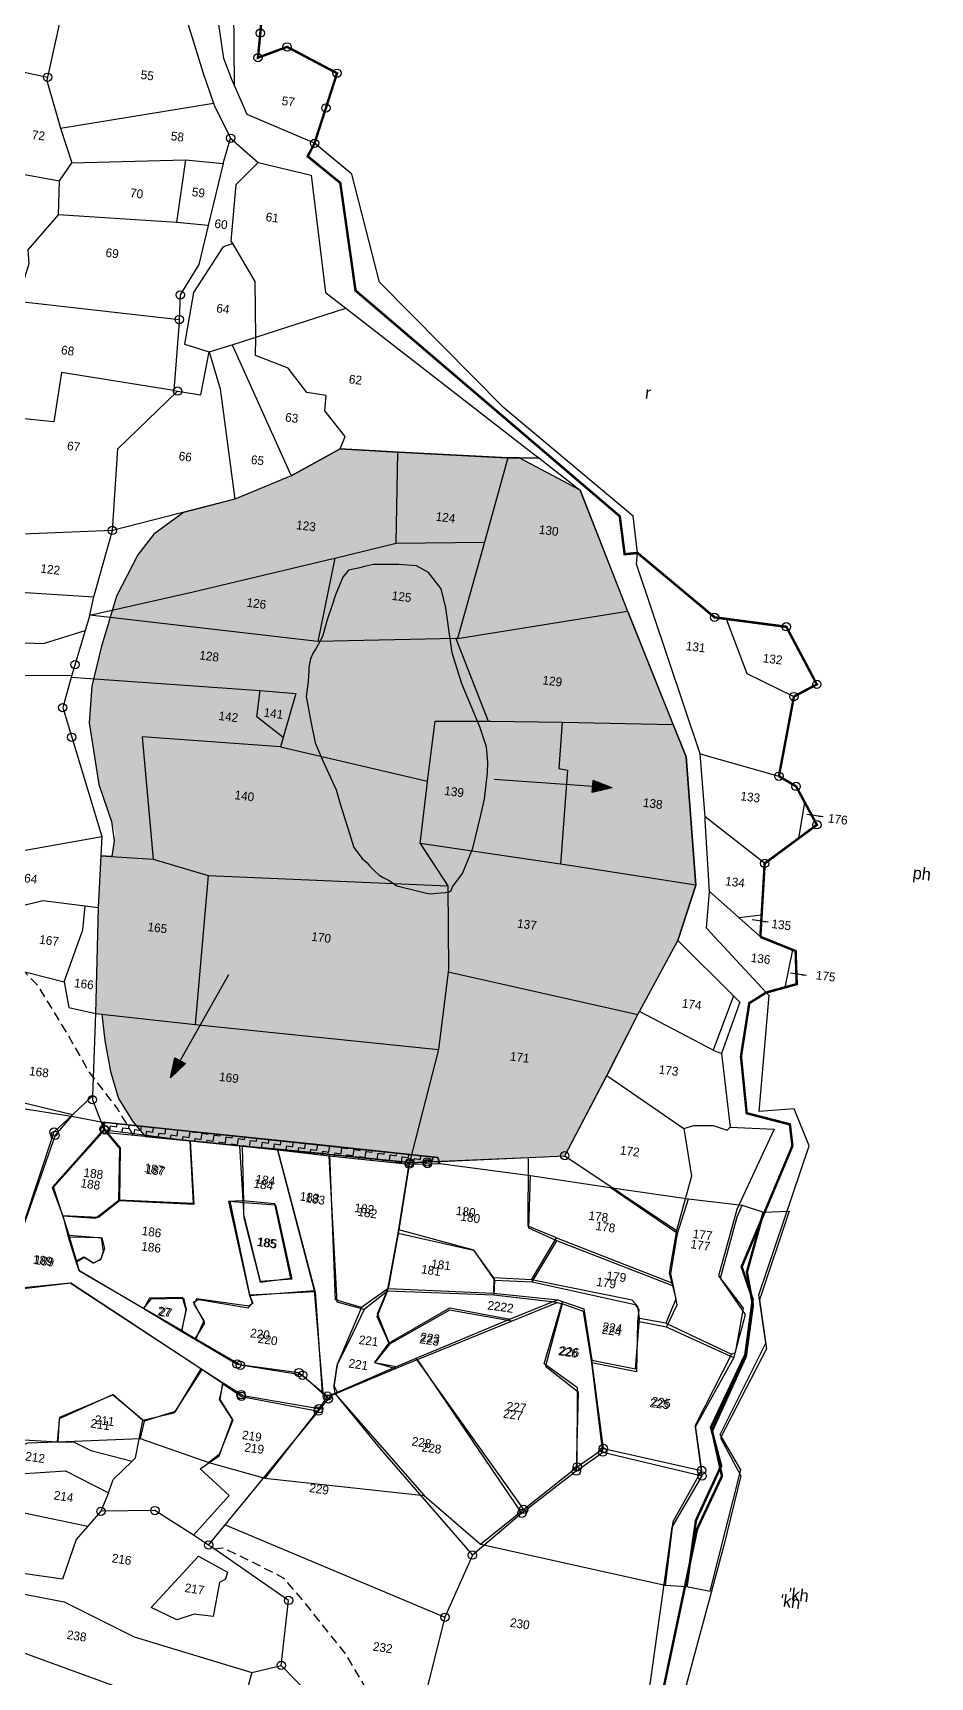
# Model space of a CAD drawing. Header units: metres. Extents: x 284220 to 286737, y 2014914 to 2019184.
# Drawn here: x 286115 to 286612, y 2016696 to 2017607 of the extents above; entities that cross this region are included whole.
import ezdxf
from ezdxf.enums import TextEntityAlignment as Align

# ---------------------------------------------------------------- set-up
doc = ezdxf.new("R2010")
doc.units = ezdxf.units.M
doc.header["$MEASUREMENT"] = 0
doc.linetypes.add('DASHDOT', pattern=[1, 0.5, -0.25, 0, -0.25])
doc.linetypes.add('DASHED', pattern=[0.75, 0.5, -0.25])
for name, color, linetype in [('LINE_FOOTPATH', 1, 'DASHED'), ('OFF', 1, 'Continuous'), ('POLY_HATCH', 12, 'Continuous'), ('POLY_PARCEL', 6, 'Continuous'), ('POLY_WATER', 4, 'Continuous'), ('SYM_ARROW', 1, 'Continuous'), ('SYM_STONE', 1, 'Continuous'), ('TEXT_MAPOUT', 7, 'Continuous'), ('TEXT_PARCEL', 7, 'Continuous'), ('V_BOUND_LINE', 7, 'Continuous'), ('V_BOUND_STREAM_LINE', 7, 'DASHDOT')]:
    doc.layers.add(name, color=color, linetype=linetype)
doc.styles.get("Standard").update_dxf_attribs({"font": 'arial.ttf'})
doc.styles.add('TEXT_MAP', font='', dxfattribs={"height": 2.5})
doc.styles.get('TEXT_MAP').set_extended_font_data('Kruti Dev 050')
doc.dimstyles.get("Standard").update_dxf_attribs({"dimtxt": 0.18, "dimasz": 0.18, "dimexe": 0.18, "dimexo": 0.0625, "dimgap": 0.09, "dimtad": 0, "dimtih": 1, "dimtoh": 1, "dimdec": 4, "dimzin": 0, "dimdsep": 46, "dimtxsty": 'Standard', "dimcen": 0.09, "dimadec": 0, "dimazin": 0, "dimtfac": 1, "dimtdec": 4, "dimtofl": 0, "dimtmove": 0, "dimatfit": 3, "dimfxl": 0, "dimtolj": 1, "dimtzin": 0, "dimarcsym": 0})

# ---------------------------------------------------------------- blocks, each defined once
blk = doc.blocks.new('STONE')
blk.add_circle((0, 0), 0.851)
blk = doc.blocks.new('ARROWASPECT')
h = blk.add_hatch(color=256)
h.paths.add_polyline_path([(2.85, -2.85), (3.72, -1.98), (0, 0)])
h.paths.add_polyline_path([(0, 0), (1.98, -3.72), (2.85, -2.85)])
for points in [[(0, 0), (17.15, -17.15)], [(0, 0), (1.98, -3.72)], [(0, 0), (3.72, -1.98)], [(3.72, -1.98), (1.98, -3.72)]]:
    blk.add_lwpolyline(points)
blk = doc.blocks.new('TEXTARROW')
blk.add_leader([(0.04, -0.01), (8.68, -0.01)], dimstyle='Standard', override={"dimtxt": 2.5, "dimasz": 2.5, "dimexe": 1.25, "dimexo": 0.625, "dimgap": 0.625, "dimtad": 1, "dimtih": 0, "dimtoh": 0, "dimzin": 8, "dimcen": 2.5, "dimtofl": 1})
blk = doc.blocks.new('4423')
at = {"layer": 'POLY_HATCH'}
h = blk.add_hatch(dxfattribs=at)
h.set_pattern_fill('ZIGZAG', color=256, scale=26.633459, angle=-3.38636, style=0)
h.set_pattern_definition([(356.61364, (285447.549, 2016812.835), (3.52002, 3.126719), [3.329182, -3.329182]), (86.61364, (285450.8724, 2016812.6385), (-3.126719, 3.52002), [3.329182, -3.329182])])
h.paths.add_polyline_path([(286474.6, 2017107.21), (286482.42, 2017137.95), (286472.65, 2017207.36), (286464.45, 2017224.67), (286435.86, 2017284.54), (286405.88, 2017348.88), (286372.08, 2017364.11), (286305.64, 2017363.26), (286273.79, 2017363.04), (286247.99, 2017346.74), (286218.14, 2017331.95), (286190.68, 2017323.07), (286175.34, 2017310.26), (286167.4, 2017298.33), (286157.07, 2017275.17), (286150.55, 2017246.62), (286146.86, 2017225.26), (286146.71, 2017205.29), (286154.05, 2017172.13), (286164.72, 2017146.2), (286163.54, 2017133.37), (286157.57, 2017133.37), (286157.91, 2017105.08), (286160.22, 2017047.32), (286163.55, 2017047.17), (286166.17, 2017033.01), (286170.34, 2017016.23), (286175.69, 2017001.79), (286183.95, 2016989.93), (286191.42, 2016982.07), (286215.84, 2016981.28), (286243.12, 2016980.39), (286263.98, 2016979.72), (286292.52, 2016978.8), (286336.84, 2016977.01), (286400.87, 2016984.04), (286420.45, 2016986.2), (286441, 2017032.22), (286455.4, 2017065.54), (286456.15, 2017067.28)])
h.paths.add_polyline_path([(286302.81, 2017138.64), (286300.17, 2017140.64), (286304.1, 2017137.19)], flags=16)
h = blk.add_hatch(dxfattribs=at)
h.set_pattern_fill('ZIGZAG', color=256, scale=26.633459, angle=-4.75513, style=0)
h.set_pattern_definition([(355.24487, (285132.29, 2014891.3235), (3.5937045, 3.0417426), [3.329182, -3.329182]), (85.24487, (285135.6076, 2014891.0475), (-3.0417426, 3.5937045), [3.329182, -3.329182])])
h.paths.add_polyline_path([(286352.78, 2016977.64), (286351.5, 2016980.89), (286281.64, 2016983.77), (286207.55, 2016986.82), (286167.99, 2016988.45), (286169.36, 2016984.26), (286216.12, 2016981.23), (286244.67, 2016980.23), (286264.07, 2016979.42), (286292.32, 2016977.94), (286336.13, 2016976.26)])
at = {"layer": 'LINE_FOOTPATH', "ltscale": 10, "flags": 128}
for points in [[(285947.01, 2017148.98), (285964.83, 2017138.38), (285977.76, 2017132.65), (286014.74, 2017126.17), (286033.84, 2017121.28), (286052.49, 2017118.73), (286063.6, 2017115.76), (286079.34, 2017107.89), (286095.24, 2017093.07), (286111.55, 2017075.33), (286127.38, 2017060.93), (286146.07, 2017034.38), (286158.54, 2017015.42), (286175.62, 2016995.9), (286184.95, 2016982.28)], [(286243.22, 2016760.2), (286247.91, 2016761.02), (286263.44, 2016754.8), (286281.91, 2016746.78), (286293.28, 2016735.04), (286317.88, 2016708.01), (286339.08, 2016677.26), (286355.67, 2016652.83), (286371.64, 2016633.3), (286385.48, 2016610.56), (286389.3, 2016606.22)]]:
    blk.add_lwpolyline(points, dxfattribs=at)
at = {"layer": 'OFF'}
for points in [[(286118.21, 2016993.62), (286150.58, 2016990.54)], [(286150.58, 2016990.54), (286167.99, 2016988.45)], [(286167.99, 2016988.45), (286351.5, 2016980.89), (286352.78, 2016977.64)], [(286352.78, 2016977.64), (286402.45, 2016974.25)], [(286402.45, 2016974.25), (286446.31, 2016970.39)], [(286446.31, 2016970.39), (286489.35, 2016967.02)], [(286489.35, 2016967.02), (286518.67, 2016965.45)], [(286518.67, 2016965.45), (286530.58, 2016962.36)], [(286530.58, 2016962.36), (286544.59, 2016963.83)], [(286154.42, 2016813.01), (286199.17, 2016817.62)], [(286199.17, 2016817.62), (286237.48, 2016806.95)], [(286095.65, 2016812.68), (286154.42, 2016813.01)], [(286237.48, 2016806.95), (286268.4, 2016800.36)], [(286268.4, 2016800.36), (286355.65, 2016796.34)], [(286355.65, 2016796.34), (286388.05, 2016771.95)], [(286388.05, 2016771.95), (286490.06, 2016755.95)], [(286490.06, 2016755.95), (286501.71, 2016756.02)], [(286501.71, 2016756.02), (286514.77, 2016754.28)]]:
    blk.add_lwpolyline(points, dxfattribs=at)
at = {"layer": 'POLY_HATCH'}
for points in [[(286371.51, 2017364.36), (286365.35, 2017364.02), (286305.64, 2017363.26), (286273.79, 2017363.04), (286247.99, 2017346.74), (286218.14, 2017331.95), (286190.68, 2017323.07), (286175.34, 2017310.26), (286167.4, 2017298.33), (286157.07, 2017275.17), (286150.55, 2017246.62), (286146.86, 2017225.26), (286146.71, 2017205.29), (286154.05, 2017172.13), (286162.19, 2017152.36), (286164.33, 2017141.9), (286163.54, 2017133.37), (286157.57, 2017133.37), (286157.91, 2017105.08), (286160.22, 2017047.32), (286163.55, 2017047.17), (286166.17, 2017033.01), (286170.34, 2017016.23), (286175.69, 2017001.79), (286183.95, 2016989.93), (286191.42, 2016982.07), (286215.84, 2016981.28), (286243.12, 2016980.39), (286263.98, 2016979.72), (286292.52, 2016978.8), (286336.84, 2016977.01), (286400.87, 2016984.04), (286420.45, 2016986.2), (286441, 2017032.22), (286455.4, 2017065.54), (286456.15, 2017067.28), (286474.6, 2017107.21), (286482.42, 2017137.95), (286472.65, 2017207.36), (286464.45, 2017224.67), (286435.86, 2017284.54), (286405.88, 2017348.88), (286371.51, 2017364.36)], [(286282.55, 2017297.27), (286279.56, 2017293.31), (286276.22, 2017283.52), (286274.85, 2017277.74), (286272.64, 2017269.61), (286270.72, 2017260.42), (286267.57, 2017253.72), (286266.01, 2017250.71), (286264.8, 2017247.68), (286264.19, 2017243.24), (286264.41, 2017241.16), (286264.41, 2017235.3), (286263.92, 2017227.06), (286266.97, 2017214.48), (286270.38, 2017202.22), (286275.31, 2017192.29), (286283.38, 2017177.34), (286286.05, 2017169.95), (286291.13, 2017156.9), (286295.01, 2017146.68), (286299.84, 2017140.89), (286302.81, 2017138.64), (286304.1, 2017137.19), (286307.05, 2017134.6), (286309.68, 2017132.38), (286312.02, 2017131.21), (286315.05, 2017130), (286317.05, 2017128.84), (286319.72, 2017127.31), (286330.97, 2017125.26), (286336.08, 2017124.27), (286338.48, 2017124.13), (286341.62, 2017124.63), (286346.49, 2017125.38), (286347.88, 2017125.64), (286349.29, 2017126.25), (286350.12, 2017128.61), (286355.06, 2017136.24), (286359.69, 2017150.43), (286362.78, 2017167.82), (286364.38, 2017177.37), (286364.77, 2017183.89), (286365.24, 2017191.79), (286364.89, 2017197.66), (286363.66, 2017206), (286359.47, 2017216.59), (286348.06, 2017239.31), (286341.8, 2017255.87), (286339.1, 2017268.43), (286336.69, 2017280.28), (286333.51, 2017290.46), (286326.07, 2017298.82), (286319.37, 2017301.98), (286309.73, 2017302.2), (286295.89, 2017301.3), (286290.98, 2017299.87), (286288.51, 2017298.98), (286282.55, 2017297.27)], [(286167.99, 2016988.45), (286169.36, 2016984.26), (286216.12, 2016981.23), (286244.67, 2016980.23), (286264.07, 2016979.42), (286292.32, 2016977.94), (286336.13, 2016976.26), (286352.78, 2016977.64), (286351.5, 2016980.89), (286281.64, 2016983.77), (286207.55, 2016986.82), (286167.99, 2016988.45)]]:
    blk.add_lwpolyline(points, dxfattribs=at)
at = {"layer": 'POLY_PARCEL'}
for points in [[(286200.51, 2017598.55), (286203.44, 2017557.44)], [(286106.84, 2017588.49), (286101.61, 2017555.15)], [(286079.28, 2017558.56), (286101.61, 2017555.15)], [(286101.61, 2017555.15), (286101.32, 2017553.33), (286110.53, 2017527.86)], [(286110.53, 2017527.86), (286192.89, 2017546.68)], [(286110.53, 2017527.86), (286117.83, 2017509.31)], [(286200.21, 2017514.35), (286203.38, 2017528.25)], [(286117.83, 2017509.31), (286179.64, 2017515)], [(286179.64, 2017515), (286176.87, 2017480.62)], [(286179.64, 2017515), (286200.21, 2017514.35)], [(286200.21, 2017514.35), (286194.17, 2017479.99)], [(286208.18, 2017471.04), (286207.3, 2017472.33), (286207.99, 2017503.2), (286219.19, 2017515.95)], [(286111.73, 2017499.17), (286117.83, 2017509.31)], [(286074.27, 2017503.51), (286111.73, 2017499.17)], [(286112.35, 2017480.62), (286111.73, 2017499.17)], [(286093.08, 2017432.21), (286098.01, 2017453.19), (286097.11, 2017460.57), (286112.35, 2017480.62)], [(286176.87, 2017480.62), (286112.35, 2017480.62)], [(286194.17, 2017479.99), (286176.87, 2017480.62)], [(286194.17, 2017479.99), (286190.42, 2017458.46), (286181.38, 2017441.25), (286181.67, 2017427.81)], [(286208.18, 2017471.04), (286202.89, 2017468.78), (286188.59, 2017443.11), (286185.38, 2017414.53), (286199.12, 2017411.23)], [(286223.93, 2017420.83), (286221.63, 2017451.17), (286208.18, 2017471.04)], [(286223.93, 2017420.83), (286272, 2017439.73)], [(286093.08, 2017432.21), (286181.67, 2017427.81)], [(286181.67, 2017427.81), (286181.7, 2017426.57), (286181.19, 2017389.02)], [(286199.12, 2017411.23), (286211.37, 2017415.97)], [(286211.37, 2017415.97), (286223.93, 2017420.83)], [(286211.37, 2017415.97), (286247.99, 2017346.74)], [(286273.79, 2017363.04), (286276.11, 2017369.96), (286264.11, 2017383.26), (286264.24, 2017391.59), (286253.61, 2017392.6), (286242.7, 2017405.07), (286224.53, 2017410.92), (286223.93, 2017420.83)], [(286183.3, 2017388.81), (286196, 2017387.57), (286199.12, 2017411.23)], [(286199.12, 2017411.23), (286206.36, 2017391.54), (286218.14, 2017331.95)], [(286181.19, 2017389.02), (286119.4, 2017394.94), (286117.03, 2017367.8), (286089.8, 2017368.84)], [(286152.6, 2017310.77), (286152.76, 2017355.31), (286183.3, 2017388.81)], [(286181.19, 2017389.02), (286183.3, 2017388.81)], [(286247.99, 2017346.74), (286273.79, 2017363.04)], [(286273.79, 2017363.04), (286305.2, 2017363.26)], [(286305.2, 2017363.26), (286305.64, 2017363.26), (286364.55, 2017363.98), (286365.35, 2017364.02)], [(286307.5, 2017313.67), (286305.2, 2017363.26)], [(286365.35, 2017364.02), (286355.47, 2017317.24)], [(286365.35, 2017364.02), (286371.51, 2017364.36)], [(286371.51, 2017364.36), (286382.13, 2017364.95)], [(286405.88, 2017348.88), (286371.51, 2017364.36)], [(286247.99, 2017346.74), (286218.14, 2017331.95)], [(286218.14, 2017331.95), (286152.6, 2017310.77)], [(286307.5, 2017313.67), (286355.47, 2017317.24)], [(286355.47, 2017317.24), (286344.13, 2017263.94)], [(286152.6, 2017310.77), (286099.39, 2017305.14)], [(286144.88, 2017274.01), (286152.6, 2017310.77)], [(286274.66, 2017303.38), (286307.5, 2017313.67)], [(286143.23, 2017263.83), (286198.64, 2017280.09), (286273.66, 2017303.07), (286274.66, 2017303.38)], [(286274.66, 2017303.38), (286268.28, 2017257.51)], [(286344.13, 2017263.94), (286435.78, 2017284.72)], [(286489.75, 2017283.89), (286502.79, 2017254.91), (286529.28, 2017244)], [(286084.37, 2017273.97), (286144.88, 2017274.01)], [(286143.23, 2017263.83), (286144.88, 2017274.01)], [(286143.23, 2017263.83), (286141.3, 2017255.44)], [(286268.28, 2017257.51), (286143.23, 2017263.83)], [(286343.34, 2017263.88), (286268.28, 2017257.51)], [(286344.13, 2017263.94), (286343.34, 2017263.88)], [(286343.34, 2017263.88), (286363.78, 2017220.05)], [(285974.89, 2017244.65), (286017.11, 2017244), (286119.01, 2017246.84), (286141.3, 2017255.44)], [(286141.3, 2017255.44), (286135.62, 2017230.67)], [(285962.28, 2017215.45), (286039.85, 2017224.22), (286135.62, 2017230.67)], [(286135.62, 2017230.67), (286135.47, 2017230.05), (286131.71, 2017212.62), (286157.44, 2017143.88)], [(286135.35, 2017229.49), (286238.51, 2017228.73)], [(286252.74, 2017203.97), (286237.66, 2017214.31), (286238.51, 2017228.73)], [(286238.51, 2017228.73), (286258.11, 2017228.36), (286252.74, 2017203.97)], [(286332.78, 2017185.3), (286334.93, 2017218.14), (286363.78, 2017220.05)], [(286363.78, 2017220.05), (286365.11, 2017220.14), (286404.11, 2017222.03)], [(286404.11, 2017222.03), (286403.74, 2017196.73), (286408.54, 2017196.03), (286408.02, 2017144.7)], [(286404.11, 2017222.03), (286464.45, 2017224.67)], [(286480.24, 2017209.51), (286523.86, 2017200.13)], [(286251.61, 2017198.82), (286175.92, 2017199.54), (286186.16, 2017133.36)], [(286252.74, 2017203.97), (286251.61, 2017198.82)], [(286251.61, 2017198.82), (286332.78, 2017185.3)], [(286330.97, 2017151.15), (286332.74, 2017184.66), (286332.78, 2017185.3)], [(286538.78, 2017186.87), (286536.7, 2017166.97)], [(286519.14, 2017152.16), (286485.07, 2017175.39)], [(286330.97, 2017151.15), (286347.55, 2017129.09)], [(286408.02, 2017144.7), (286330.97, 2017151.15)], [(286086.95, 2017126.61), (286157.44, 2017143.88)], [(286157.44, 2017143.88), (286157.57, 2017133.37)], [(286482.42, 2017137.95), (286408.16, 2017144.69), (286408.02, 2017144.7)], [(286157.57, 2017133.37), (286186.16, 2017133.36)], [(286157.57, 2017133.37), (286157.91, 2017105.08)], [(286186.16, 2017133.36), (286216.64, 2017126.31)], [(286216.64, 2017126.31), (286347.55, 2017129.09)], [(286347.55, 2017129.09), (286350.71, 2017083.1), (286350.66, 2017082.28)], [(286506.88, 2017121.85), (286490.15, 2017135)], [(286216.64, 2017126.31), (286214.7, 2017044.84)], [(286506.88, 2017121.85), (286519.27, 2017124.01)], [(286519.33, 2017112.06), (286506.88, 2017121.85)], [(286114.5, 2017102.88), (286127.56, 2017106.93), (286150.82, 2017105.51)], [(286142.02, 2017063.43), (286150.46, 2017092.34), (286150.82, 2017105.51)], [(286150.82, 2017105.51), (286157.91, 2017105.08)], [(286157.91, 2017105.08), (286160.22, 2017047.32)], [(286456.15, 2017067.28), (286474.6, 2017107.21)], [(286537.26, 2017106.15), (286534.42, 2017085.41)], [(286350.66, 2017082.28), (286348.12, 2017039.58)], [(286350.66, 2017082.28), (286455.4, 2017065.54)], [(286506.72, 2017078.96), (286497.64, 2017048.69)], [(286113.74, 2017068.68), (286142.02, 2017063.43)], [(286440.57, 2017031.23), (286455.4, 2017065.54)], [(286455.4, 2017065.54), (286456.15, 2017067.28)], [(286497.64, 2017048.69), (286456.15, 2017067.28)], [(286142.02, 2017063.43), (286145.4, 2017049.57), (286160.22, 2017047.32)], [(286160.22, 2017047.32), (286214.7, 2017044.84)], [(286160.22, 2017047.32), (286161.39, 2017002.4)], [(286497.64, 2017048.69), (286502.28, 2017047.3)], [(286214.7, 2017044.84), (286348.12, 2017039.58)], [(286348.12, 2017039.58), (286336.23, 2016977.04)], [(286420.45, 2016986.2), (286440.57, 2017031.23)], [(286440.57, 2017031.23), (286484.34, 2017005.15)], [(286151.11, 2016991.41), (286161.39, 2017002.4)], [(286161.39, 2017002.4), (286161.44, 2017000.32), (286168.72, 2016984.63)], [(286484.34, 2017005.15), (286490.18, 2016979.47), (286483.78, 2016949.39)], [(286484.34, 2017005.15), (286489.72, 2017007.14), (286500.26, 2017007.78), (286507.93, 2017005.73), (286509.48, 2017007.42)], [(286151.11, 2016991.41), (286118.45, 2016997.11), (286115.67, 2016979.15), (286101.01, 2016960.56)], [(286107.73, 2016907), (286121.72, 2016904.75), (286141.76, 2016981.42), (286151.11, 2016991.41)], [(286150.58, 2016990.54), (286142.39, 2016979.65), (286121.66, 2016905.57), (286108.28, 2016907.39)], [(286168.72, 2016984.63), (286142.68, 2016951.06), (286149.31, 2016936.01)], [(286149.35, 2016936.06), (286143.24, 2016951.29), (286169.36, 2016984.26)], [(286169.36, 2016984.26), (286167.99, 2016988.45)], [(286170.47, 2016982.76), (286168.72, 2016984.63)], [(286169.36, 2016984.26), (286216.12, 2016981.23)], [(286169.36, 2016984.26), (286178.26, 2016974.99), (286179.77, 2016946.25)], [(286336.23, 2016977.04), (286400.87, 2016984.04)], [(286400.87, 2016984.04), (286420.45, 2016986.2)], [(286418.79, 2016941.23), (286403.01, 2016946.67), (286400.87, 2016984.04)], [(286420.45, 2016986.2), (286483.78, 2016949.39)], [(286215.84, 2016981.28), (286170.47, 2016982.76)], [(286179.41, 2016946.57), (286178.02, 2016974.7), (286170.47, 2016982.76)], [(286215.84, 2016981.28), (286219.93, 2016947.31), (286179.41, 2016946.57)], [(286216.12, 2016981.23), (286220.35, 2016946.76), (286179.77, 2016946.25)], [(286243.12, 2016980.39), (286215.84, 2016981.28)], [(286216.12, 2016981.23), (286244.67, 2016980.23)], [(286243.12, 2016980.39), (286246.88, 2016950.48)], [(286263.98, 2016979.72), (286243.12, 2016980.39)], [(286247.39, 2016949.55), (286244.67, 2016980.23)], [(286244.67, 2016980.23), (286264.07, 2016979.42)], [(286288.99, 2016904.22), (286263.98, 2016979.72)], [(286292.52, 2016978.8), (286291.76, 2016978.83), (286263.98, 2016979.72)], [(286289.39, 2016903.71), (286264.07, 2016979.42)], [(286264.07, 2016979.42), (286292.32, 2016977.94)], [(286316.61, 2016895.6), (286301.63, 2016898.56), (286292.32, 2016977.94)], [(286292.32, 2016977.94), (286336.13, 2016976.26)], [(286315.06, 2016896.47), (286300.67, 2016899.74), (286292.52, 2016978.8)], [(286336.23, 2016977.04), (286292.52, 2016978.8)], [(286332.4, 2016938.35), (286336.13, 2016976.26)], [(286336.23, 2016977.04), (286332.66, 2016940.18)], [(286336.13, 2016976.26), (286352.78, 2016977.64)], [(286419.09, 2016939.64), (286403.49, 2016945.44), (286402.45, 2016974.25)], [(286484.52, 2016947.7), (286446.31, 2016970.39)], [(286484.52, 2016947.7), (286489.35, 2016967.02)], [(286246.88, 2016950.48), (286239.07, 2016949.72), (286253.75, 2016899.27)], [(286253.99, 2016899.55), (286239.86, 2016949.95), (286247.39, 2016949.55)], [(286247.39, 2016949.55), (286264.79, 2016949.48), (286276.13, 2016909.54), (286259.21, 2016907.13), (286247.79, 2016943.34), (286247.39, 2016949.55)], [(286483.78, 2016949.39), (286481.35, 2016926), (286483.11, 2016920.65)], [(286149.31, 2016936.01), (286167.33, 2016936.03), (286179.41, 2016946.57)], [(286179.77, 2016946.25), (286168.87, 2016936.4), (286149.35, 2016936.06)], [(286332.66, 2016940.18), (286328.97, 2016907.83)], [(286386.14, 2016917.2), (286374.32, 2016931.62), (286332.66, 2016940.18)], [(286406.75, 2016917.45), (286418.79, 2016941.23)], [(286407.13, 2016916.41), (286419.09, 2016939.64)], [(286418.79, 2016941.23), (286483.11, 2016920.65)], [(286484.1, 2016918.95), (286419.09, 2016939.64)], [(286484.1, 2016918.95), (286482.26, 2016925.6), (286484.52, 2016947.7)], [(286149.31, 2016936.01), (286149.58, 2016935.39), (286152.97, 2016924.89)], [(286153.49, 2016925.74), (286149.35, 2016936.06)], [(286328.65, 2016906.39), (286332.4, 2016938.35)], [(286332.4, 2016938.35), (286374.08, 2016931.59), (286386.51, 2016915.98)], [(286152.97, 2016924.89), (286170.92, 2016925.71), (286172.57, 2016918.17), (286171.34, 2016913.47), (286167.59, 2016911.4), (286162.04, 2016914.4), (286158.13, 2016911.73)], [(286152.97, 2016924.89), (286158.13, 2016911.73)], [(286153.49, 2016925.74), (286171.39, 2016925.43), (286173.21, 2016919.78), (286171.56, 2016913.74), (286167.7, 2016911.31), (286162.67, 2016914.25), (286158.62, 2016911.63)], [(286158.62, 2016911.63), (286153.81, 2016924.97), (286153.49, 2016925.74)], [(286406.75, 2016917.45), (286386.14, 2016917.2)], [(286386.14, 2016917.2), (286386.48, 2016908.87)], [(286386.51, 2016915.98), (286407.13, 2016916.41)], [(286386.51, 2016915.98), (286386.78, 2016907.83)], [(286466.79, 2016900.24), (286465.49, 2016906.62), (286462.11, 2016909.97), (286406.75, 2016917.45)], [(286407.13, 2016916.41), (286464, 2016907.6), (286466.13, 2016904.85), (286465.85, 2016898.46)], [(286483.11, 2016920.65), (286485.98, 2016911.92), (286481.2, 2016898.54)], [(286481.77, 2016896.5), (286486.88, 2016908.93), (286484.1, 2016918.95)], [(286158.13, 2016911.73), (286159.94, 2016907.12)], [(286196.43, 2016888.5), (286160.43, 2016906.63), (286158.62, 2016911.63)], [(286159.94, 2016907.12), (286196.69, 2016888.55)], [(286253.75, 2016899.27), (286288.99, 2016904.22)], [(286253.99, 2016899.55), (286289.39, 2016903.71)], [(286297.28, 2016848.87), (286288.99, 2016904.22)], [(286289.39, 2016903.71), (286296.63, 2016848.58)], [(286328.97, 2016907.83), (286315.06, 2016896.47)], [(286328.65, 2016906.39), (286316.61, 2016895.6)], [(286331.65, 2016877.61), (286323.86, 2016892.19), (286328.65, 2016906.39)], [(286331.44, 2016878.38), (286323.94, 2016893.74), (286328.97, 2016907.83)], [(286386.78, 2016907.83), (286328.65, 2016906.39)], [(286328.97, 2016907.83), (286386.48, 2016908.87)], [(286386.48, 2016908.87), (286421.72, 2016907.53)], [(286421.37, 2016906.03), (286386.78, 2016907.83)], [(286421.72, 2016907.53), (286396.35, 2016895.34)], [(286397.3, 2016894.37), (286421.37, 2016906.03)], [(286438.03, 2016817.31), (286435.41, 2016860.39), (286416.56, 2016872.22), (286424.24, 2016906.84)], [(286424.19, 2016905.57), (286417.24, 2016871), (286435.9, 2016858.09), (286437.63, 2016814.99)], [(286421.37, 2016906.03), (286424.19, 2016905.57)], [(286421.72, 2016907.53), (286424.24, 2016906.84)], [(286442.41, 2016874.48), (286436.12, 2016902.01), (286424.19, 2016905.57)], [(286424.24, 2016906.84), (286436.2, 2016903.53), (286442.34, 2016875.85)], [(286230.33, 2016857.29), (286155.8, 2016899.71), (286112.37, 2016892.65)], [(286229.76, 2016857.57), (286156.12, 2016899.73), (286113.73, 2016891.99)], [(286196.43, 2016888.5), (286200.61, 2016893.92), (286217.92, 2016895.46), (286219.7, 2016889.36), (286217.86, 2016877.72)], [(286218.17, 2016877.36), (286219.74, 2016889.19), (286217.4, 2016895.84), (286199.45, 2016894.38), (286196.69, 2016888.55)], [(286225.66, 2016873.79), (286230.36, 2016882.52), (286223.49, 2016893.62), (286226.37, 2016895.21), (286253.41, 2016892.5), (286255.68, 2016895.06), (286253.99, 2016899.55)], [(286253.75, 2016899.27), (286255.81, 2016895.16), (286253.82, 2016893.38), (286224.93, 2016895.51), (286223.71, 2016892.64), (286229.72, 2016883.76), (286225.97, 2016873.32)], [(286315.06, 2016896.47), (286303.88, 2016864.62), (286302.73, 2016852.29), (286303.52, 2016848.78)], [(286316.61, 2016895.6), (286309.59, 2016877.95), (286303.74, 2016864.29), (286302.82, 2016853.22), (286305.02, 2016849.32)], [(286331.44, 2016878.38), (286363.17, 2016899.41), (286396.35, 2016895.34)], [(286397.3, 2016894.37), (286363.17, 2016898.14), (286331.65, 2016877.61)], [(286396.35, 2016895.34), (286346.47, 2016870.63)], [(286442.34, 2016875.85), (286466.33, 2016872.75), (286466.79, 2016900.24)], [(286465.85, 2016898.46), (286467.01, 2016871.15), (286442.41, 2016874.48)], [(286481.77, 2016896.5), (286465.85, 2016898.46)], [(286481.2, 2016898.54), (286466.79, 2016900.24)], [(286481.2, 2016898.54), (286518.13, 2016884.04)], [(286519.51, 2016882.1), (286481.77, 2016896.5)], [(286217.86, 2016877.72), (286196.43, 2016888.5)], [(286196.69, 2016888.55), (286218.17, 2016877.36)], [(286347.35, 2016870.18), (286397.3, 2016894.37)], [(286225.66, 2016873.79), (286219.09, 2016877.1), (286217.86, 2016877.72)], [(286218.17, 2016877.36), (286225.97, 2016873.32)], [(286335.94, 2016865.51), (286324.03, 2016866.85), (286331.44, 2016878.38)], [(286331.65, 2016877.61), (286324.34, 2016867.07), (286335.79, 2016864.49)], [(286296.63, 2016848.58), (286285.38, 2016857.65), (286251.2, 2016860.93), (286225.66, 2016873.79)], [(286225.97, 2016873.32), (286249.35, 2016861.43), (286283.33, 2016859), (286297.28, 2016848.87)], [(286335.79, 2016864.49), (286345.95, 2016869.5), (286347.35, 2016870.18)], [(286346.47, 2016870.63), (286335.94, 2016865.51)], [(286346.47, 2016870.63), (286410.28, 2016792.27)], [(286409.55, 2016790.15), (286347.35, 2016870.18)], [(286451.63, 2016828.29), (286442.34, 2016875.85)], [(286451.45, 2016826.22), (286442.41, 2016874.48)], [(286335.94, 2016865.51), (286303.52, 2016848.78)], [(286305.02, 2016849.32), (286335.79, 2016864.49)], [(286230.33, 2016857.29), (286216.69, 2016832.49), (286199.99, 2016827.44)], [(286229.76, 2016857.57), (286217.29, 2016833.52), (286200.7, 2016827.26)], [(286242.13, 2016850.84), (286229.76, 2016857.57)], [(286242.4, 2016850.28), (286230.33, 2016857.29)], [(286231.64, 2016766.78), (286249.59, 2016789.75), (286232.9, 2016803.14), (286242.77, 2016810.9), (286248.74, 2016831.11), (286241.04, 2016841.61), (286242.4, 2016850.28)], [(286242.13, 2016850.84), (286241.25, 2016841.64), (286249.02, 2016830.88), (286242.72, 2016811.6), (286237.48, 2016806.95)], [(286295.37, 2016839.98), (286253.82, 2016844.34), (286242.13, 2016850.84)], [(286242.4, 2016850.28), (286252.82, 2016844.06), (286295.24, 2016838.7)], [(286295.24, 2016838.7), (286300.24, 2016845.67)], [(286299.61, 2016847.16), (286295.37, 2016839.98)], [(286300.24, 2016845.67), (286296.63, 2016848.58)], [(286297.28, 2016848.87), (286299.61, 2016847.16)], [(286303.52, 2016848.78), (286299.61, 2016847.16)], [(286300.24, 2016845.67), (286301.67, 2016847.68), (286303.84, 2016848.74)], [(286303.52, 2016848.78), (286355.65, 2016796.34)], [(286303.84, 2016848.74), (286305.02, 2016849.32)], [(286303.84, 2016848.74), (286330.37, 2016820.14)], [(286199.99, 2016827.44), (286183.04, 2016840.51), (286154.61, 2016826.16), (286154.16, 2016812.91)], [(286200.7, 2016827.26), (286182.57, 2016840.35), (286154.39, 2016825.42), (286154.42, 2016813.01)], [(286248.47, 2016773.51), (286295.24, 2016838.7)], [(286295.37, 2016839.98), (286268.4, 2016800.36)], [(286195.61, 2016805), (286197.41, 2016806.95), (286199.99, 2016827.44)], [(286200.7, 2016827.26), (286199.17, 2016817.62)], [(286437.63, 2016814.99), (286451.45, 2016826.22)], [(286438.03, 2016817.31), (286451.63, 2016828.29)], [(286451.45, 2016826.22), (286506.29, 2016816.72)], [(286451.63, 2016828.29), (286505.82, 2016819.69)], [(286330.37, 2016820.14), (286384.07, 2016765.69)], [(286437.63, 2016814.99), (286409.88, 2016790.46), (286409.55, 2016790.15)], [(286410.28, 2016792.27), (286438.03, 2016817.31)], [(286094.36, 2016812.6), (286125.12, 2016805.33), (286138.22, 2016811.37), (286154.16, 2016812.91)], [(286154.16, 2016812.91), (286162.99, 2016813.46), (286172.74, 2016809.44), (286195.61, 2016805)], [(286183.81, 2016786.91), (286185.86, 2016794.41), (286195.61, 2016805)], [(286137.69, 2016794.52), (286159.59, 2016797.42), (286183.81, 2016786.91)], [(286183.81, 2016786.91), (286180.35, 2016776.62)], [(286409.55, 2016790.15), (286384.07, 2016765.69)], [(286388.05, 2016771.95), (286410.28, 2016792.27)], [(286231.64, 2016766.78), (286209.7, 2016778.89), (286180.35, 2016776.62)], [(286137.64, 2016773.31), (286173.79, 2016768.16)], [(286180.35, 2016776.62), (286173.79, 2016768.16)], [(286240.12, 2016762.01), (286248.47, 2016773.51)], [(286248.47, 2016773.51), (286371.26, 2016730.94)], [(286173.79, 2016768.16), (286167.86, 2016760.51), (286161.8, 2016738.45), (286079.54, 2016744.75)], [(286240.12, 2016762.01), (286231.64, 2016766.78)], [(286283.81, 2016699.05), (286285.58, 2016734.65), (286241.48, 2016761.25), (286240.12, 2016762.01)], [(286384.07, 2016765.69), (286371.26, 2016730.94)], [(286234.97, 2016755.56), (286251.28, 2016747.98), (286250.52, 2016743.97), (286247.36, 2016742.09), (286245.15, 2016723.29), (286234.69, 2016723.86), (286225.37, 2016720.13), (286211.07, 2016726.04), (286234.97, 2016755.56)], [(286132.99, 2016729.91), (286163.56, 2016726.09), (286202.85, 2016709.49), (286268.06, 2016694.21)], [(286371.26, 2016730.94), (286360.61, 2016673.59), (286362.04, 2016643.18)], [(286268.06, 2016694.21), (286261.42, 2016661.95), (286128.18, 2016701.19)], [(286268.06, 2016694.21), (286283.81, 2016699.05)], [(286329.38, 2016637.12), (286327.3, 2016659.85), (286283.81, 2016699.05)]]:
    blk.add_lwpolyline(points, dxfattribs=at)
blk.add_lwpolyline([(286246.88, 2016950.48), (286248.03, 2016941.25), (286259.07, 2016906.84), (286275.65, 2016910.06), (286264.31, 2016949.91)], close=True, dxfattribs=at)
at = {"layer": 'POLY_WATER'}
for points in [[(286170.96, 2017610.15), (286170.41, 2017604.35), (286186.01, 2017563.17), (286192.89, 2017546.68)], [(286203.44, 2017557.44), (286201.99, 2017560.23), (286196.86, 2017571.49), (286191.98, 2017594.8)], [(286249.21, 2017528.42), (286211.64, 2017541.68), (286203.44, 2017557.44)], [(286192.89, 2017546.68), (286193.44, 2017545.37), (286203.38, 2017528.25)], [(286203.38, 2017528.25), (286219.19, 2017515.95)], [(286439.19, 2017316.71), (286435.61, 2017336.51), (286361.4, 2017391.08), (286289.31, 2017455.06), (286270.52, 2017512.99), (286249.21, 2017528.42)], [(286219.19, 2017515.95), (286248.46, 2017510.92), (286260.28, 2017447.69), (286272, 2017439.73)], [(286272, 2017439.73), (286378.44, 2017367.45), (286382.13, 2017364.95)], [(286382.13, 2017364.95), (286405.88, 2017348.88)], [(286405.88, 2017348.88), (286435.78, 2017284.72)], [(286480.24, 2017209.51), (286439.03, 2017310.48), (286439.19, 2017316.71)], [(286435.78, 2017284.72), (286435.86, 2017284.54), (286464.19, 2017225.22), (286464.45, 2017224.67)], [(286464.45, 2017224.67), (286472.65, 2017207.36), (286482.42, 2017137.95)], [(286485.07, 2017175.39), (286480.24, 2017209.51)], [(286490.15, 2017135), (286485.35, 2017173.47), (286485.07, 2017175.39)], [(286482.42, 2017137.95), (286474.6, 2017107.21)], [(286524.45, 2017081.98), (286489.79, 2017114.98), (286490.15, 2017135)], [(286474.6, 2017107.21), (286506.72, 2017078.96)], [(286506.72, 2017078.96), (286510.37, 2017075.75), (286502.28, 2017047.3)], [(286514.77, 2016754.28), (286527.22, 2016821.32), (286514.62, 2016839.84), (286536.47, 2016891.23), (286530.98, 2016917.18), (286553.1, 2017000.09), (286543.71, 2017019.66), (286524.75, 2017017.06), (286526.2, 2017080.38), (286524.45, 2017081.98)], [(286502.28, 2017047.3), (286509.48, 2017007.42)], [(286509.48, 2017007.42), (286533.49, 2017007.86), (286515.94, 2016962.82), (286508.39, 2016926.08), (286522.93, 2016909.38), (286520.03, 2016884.75), (286518.13, 2016884.04)], [(286544.59, 2016963.83), (286531.43, 2016914.47), (286537, 2016888.13), (286515.08, 2016838.05), (286527.44, 2016818.04), (286520.51, 2016779.6), (286501.54, 2016685.83), (286445.81, 2016628.5), (286389.18, 2016619.89)], [(286519.51, 2016882.1), (286524.34, 2016906.1), (286509.5, 2016925), (286516.34, 2016958.95), (286518.67, 2016965.45)], [(286518.13, 2016884.04), (286500.87, 2016843.94), (286505.82, 2016819.69)], [(286506.29, 2016816.72), (286501.05, 2016843.19), (286519.51, 2016882.1)], [(286362.04, 2016643.18), (286424.62, 2016642.34), (286485.18, 2016700.35), (286491.82, 2016787.72), (286506.29, 2016816.72)], [(286505.82, 2016819.69), (286491.91, 2016790.76), (286490.06, 2016755.95)]]:
    blk.add_lwpolyline(points, dxfattribs=at)
at = {"layer": 'V_BOUND_LINE', "const_width": 1.33}
for points in [[(286200.51, 2017598.55), (286216.45, 2017605.57), (286215.47, 2017573.03), (286230.93, 2017579.95), (286259.03, 2017567.32), (286249.21, 2017528.42)], [(286439.19, 2017316.71), (286483.37, 2017284.32), (286489.75, 2017283.89)], [(286489.75, 2017283.89), (286522.72, 2017281.68), (286541.32, 2017251.43), (286529.28, 2017244)], [(286529.28, 2017244), (286523.86, 2017200.13)], [(286523.86, 2017200.13), (286533.6, 2017195.16), (286538.78, 2017186.87)], [(286538.78, 2017186.87), (286546.2, 2017174.99), (286536.7, 2017166.97)], [(286536.7, 2017166.97), (286519.14, 2017152.16)], [(286519.14, 2017152.16), (286519.27, 2017124.01)], [(286519.27, 2017124.01), (286519.33, 2017112.06)], [(286519.33, 2017112.06), (286537.26, 2017106.15)], [(286537.26, 2017106.15), (286539.02, 2017105.57), (286540.78, 2017087.6), (286534.42, 2017085.41)], [(286534.42, 2017085.41), (286524.45, 2017081.98)]]:
    blk.add_lwpolyline(points, dxfattribs=at)
at = {"layer": 'V_BOUND_STREAM_LINE', "ltscale": 10, "const_width": 1.33, "flags": 128}
for points in [[(286249.21, 2017528.42), (286245.95, 2017521.09), (286264.6, 2017507.76), (286276.63, 2017449.71), (286428.26, 2017336.06), (286432.22, 2017315.55), (286439.19, 2017316.71)], [(286524.45, 2017081.98), (286515.61, 2017075.61), (286512.93, 2017046.31), (286518.02, 2017015.61), (286541.89, 2017011.06), (286544.03, 2016999.43), (286520.59, 2016931.87), (286527.72, 2016914.53), (286525.62, 2016884.25), (286509.41, 2016843.53), (286516.32, 2016822.85), (286504.48, 2016792.21), (286501.71, 2016756.02)], [(286530.58, 2016962.36), (286523.63, 2016929.17), (286528.02, 2016911.5), (286525.96, 2016883.3), (286510.2, 2016841.62), (286517.12, 2016817.32), (286505.43, 2016787.66), (286492.37, 2016697.75), (286440.79, 2016639.32), (286389.95, 2016629.04), (286389.18, 2016619.89)]]:
    blk.add_lwpolyline(points, dxfattribs=at)
at = {"layer": 'SYM_ARROW'}
for name, p, xscale, yscale, zscale, rotation in [('ARROWASPECT', (286433.57, 2017188.04), 2.663345889595632, 2.663345889595632, 2.663345889595632, 224.581236215952), ('TEXTARROW', (286549.31, 2017179.55), 1.03133705389526, 1.03133705389526, 1.03133705389526, 175.5230696855244), ('TEXTARROW', (286523.15, 2017120.24), 1.03133705389526, 1.03133705389526, 1.03133705389526, 175.5230696855244), ('TEXTARROW', (286545.87, 2017092.6), 1.03133705389526, 1.03133705389526, 1.03133705389526, 175.5230696855244), ('ARROWASPECT', (286203.21, 2017014.91), 2.663345889595632, 2.663345889595632, 2.663345889595632, 109.2068110302444)]:
    blk.add_blockref(name, p, dxfattribs=dict(at, xscale=xscale, yscale=yscale, zscale=zscale, rotation=rotation))
at = {"layer": 'SYM_STONE', "xscale": 2.663345889595632, "yscale": 2.663345889595632, "zscale": 2.663345889595632}
for p, rotation in [((286215.88, 2017586.52), 356.613643166251), ((286230.93, 2017579.95), 356.613643166251), ((286215.47, 2017573.03), 356.613643166251), ((286259.03, 2017567.32), 356.613643166251), ((286101.61, 2017555.15), 356.613643166251), ((286254.15, 2017548), 356.613643166251), ((286203.38, 2017528.25), 356.613643166251), ((286249.21, 2017528.42), 356.613643166251), ((286181.38, 2017441.25), 356.613643166251), ((286181.67, 2017427.81), 356.613643166251), ((286183.3, 2017388.81), 356.613643166251), ((286152.6, 2017310.77), 356.613643166251), ((286483.37, 2017284.32), 356.613643166251), ((286522.72, 2017281.68), 356.613643166251), ((286541.32, 2017251.43), 356.613643166251), ((286529.28, 2017244), 356.613643166251), ((286136.95, 2017236.46), 356.613643166251), ((286131.71, 2017212.62), 356.613643166251), ((286137.62, 2017196.82), 356.613643166251), ((286523.86, 2017200.13), 356.613643166251), ((286533.6, 2017195.16), 356.613643166251), ((286546.2, 2017174.99), 356.613643166251), ((286519.14, 2017152.16), 356.613643166251), ((286161.44, 2017000.32), 356.613643166251), ((286168.72, 2016984.63), 356.613643166251), ((286169.36, 2016984.26), 355.2448651487713), ((286420.45, 2016986.2), 356.613643166251), ((286141.76, 2016981.42), 356.613643166251), ((286142.39, 2016979.65), 355.2448651487713), ((286336.13, 2016976.26), 355.2448651487713), ((286336.23, 2016977.04), 356.613643166251), ((286345.83, 2016978.08), 356.613643166251), ((286346.02, 2016977.08), 355.2448651487713), ((286249.35, 2016861.43), 356.613643166251), ((286251.2, 2016860.93), 355.2448651487713), ((286283.33, 2016859), 356.613643166251), ((286285.38, 2016857.65), 355.2448651487713), ((286299.61, 2016847.16), 356.613643166251), ((286252.61, 2016845.01), 356.613643166251), ((286252.82, 2016844.06), 355.2448651487713), ((286295.24, 2016838.7), 355.2448651487713), ((286295.37, 2016839.98), 356.613643166251), ((286300.24, 2016845.67), 355.2448651487713), ((286451.45, 2016826.22), 355.2448651487713), ((286451.63, 2016828.29), 356.613643166251), ((286437.63, 2016814.99), 355.2448651487713), ((286438.03, 2016817.31), 356.613643166251), ((286505.82, 2016819.69), 356.613643166251), ((286506.29, 2016816.72), 355.2448651487713), ((286409.55, 2016790.15), 355.2448651487713), ((286410.28, 2016792.27), 356.613643166251), ((286180.35, 2016776.62), 355.2448651487713), ((286209.7, 2016778.89), 355.2448651487713), ((286240.12, 2016762.01), 355.2448651487713), ((286384.07, 2016765.69), 355.2448651487713), ((286285.58, 2016734.65), 355.2448651487713), ((286371.26, 2016730.94), 355.2448651487713), ((286283.81, 2016699.05), 355.2448651487713)]:
    blk.add_blockref('STONE', p, dxfattribs=dict(at, rotation=rotation))
at = {"layer": 'TEXT_MAPOUT', "style": 'TEXT_MAP'}
for s, height, rotation, p in [('r', 6.66, 356.61364, (286437.68, 2017400.99)), ('ph', 6.658, 356.61364, (286599.93, 2017149.04)), ("'kh", 6.658, 355.24487, (286552.89, 2016748.57)), ("'kh", 6.658, 356.61364, (286557.21, 2016752.32))]:
    blk.add_text(s, height=height, rotation=rotation, dxfattribs=at).set_placement(p)
at = {"layer": 'TEXT_PARCEL', "style": 'TEXT_MAP'}
for s, rotation, p in [('55', 356.61364, (286155.85, 2017559.57)), ('57', 356.61364, (286233.49, 2017550.27)), ('72', 356.61364, (286098.69, 2017523.21)), ('58', 356.61364, (286174.36, 2017527.35)), ('70', 356.61364, (286154.14, 2017494.98)), ('59', 356.61364, (286187.73, 2017497.64)), ('61', 356.61364, (286228.82, 2017486.59)), ('60', 356.61364, (286201.15, 2017481.18)), ('69', 356.61364, (286142.91, 2017461.6)), ('64', 356.61364, (286205.12, 2017435.25)), ('68', 356.61364, (286122.08, 2017407.09)), ('62', 356.61364, (286279.67, 2017401.23)), ('63', 356.61364, (286246.35, 2017378.22)), ('67', 356.61364, (286128.67, 2017355.18)), ('66', 356.61364, (286189.75, 2017353.46)), ('65', 356.61364, (286229.18, 2017353.99)), ('124', 356.61364, (286333.48, 2017329.41)), ('130', 356.61364, (286390.11, 2017325.83)), ('123', 356.61364, (286257.84, 2017319.93)), ('122', 356.61364, (286120.18, 2017287.46)), ('125', 356.61364, (286312.32, 2017284.76)), ('126', 356.61364, (286233.55, 2017276.01)), ('131', 356.61364, (286474.13, 2017267.59)), ('132', 356.61364, (286516.42, 2017263.65)), ('128', 356.61364, (286209.66, 2017245.71)), ('129', 356.61364, (286397.27, 2017244.02)), ('141', 356.61364, (286246.64, 2017216.76)), ('142', 356.61364, (286222.23, 2017213.45)), ('133', 356.61364, (286509.03, 2017187.79)), ('139', 356.61364, (286347.66, 2017180.43)), ('138', 356.61364, (286456.19, 2017180.85)), ('176', 356.61364, (286557.44, 2017178.74)), ('140', 356.61364, (286233.69, 2017170.86)), ('134', 356.61364, (286503.68, 2017141)), ('164', 356.61364, (286118.5, 2017118.6)), ('135', 356.61364, (286530.35, 2017119.37)), ('137', 356.61364, (286391.89, 2017110.76)), ('136', 356.61364, (286520.25, 2017100.2)), ('165', 356.61364, (286190.91, 2017096.08)), ('170', 356.61364, (286280.36, 2017096.49)), ('175', 356.61364, (286556.27, 2017092.93)), ('167', 356.61364, (286132.39, 2017085.46)), ('174', 356.61364, (286484.36, 2017073)), ('166', 356.61364, (286152.84, 2017062.99)), ('171', 356.61364, (286392.6, 2017038.19)), ('173', 356.61364, (286474.05, 2017036.18)), ('168', 356.61364, (286131.42, 2017013.54)), ('169', 356.61364, (286235.03, 2017017.02)), ('172', 356.61364, (286455.72, 2016990.94)), ('187', 355.24487, (286197.46, 2016964.72)), ('187', 356.61364, (286198.27, 2016964)), ('188', 356.61364, (286164.58, 2016960.14)), ('184', 355.24487, (286257.51, 2016960.02)), ('184', 356.61364, (286258.41, 2016962.54)), ('183', 356.61364, (286283.07, 2016954.74)), ('188', 355.24487, (286163.34, 2016954.26)), ('183', 355.24487, (286286.18, 2016953.94)), ('182', 356.61364, (286313.25, 2016950.42)), ('182', 355.24487, (286315.06, 2016948.29)), ('180', 356.61364, (286368.54, 2016952.31)), ('180', 355.24487, (286371.26, 2016949.29)), ('178', 356.61364, (286440.88, 2016954.26)), ('178', 355.24487, (286445.12, 2016948.85)), ('177', 356.61364, (286498.22, 2016947.97)), ('177', 355.24487, (286497.38, 2016942.2)), ('186', 355.24487, (286198.24, 2016930.42)), ('185', 356.61364, (286261.24, 2016928.54)), ('185', 355.24487, (286261.68, 2016928.47)), ('186', 356.61364, (286198.56, 2016922.05)), ('181', 355.24487, (286351.65, 2016919.23)), ('181', 356.61364, (286356.92, 2016922.57)), ('179', 356.61364, (286452.77, 2016922.16)), ('189', 356.61364, (286140, 2016911.21)), ('189', 355.24487, (286140.85, 2016910.85)), ('179', 355.24487, (286447.45, 2016918.44)), ('222', 356.61364, (286389, 2016901.96)), ('222', 355.24487, (286392.49, 2016901.71)), ('224', 355.24487, (286452.06, 2016892.66)), ('224', 356.61364, (286452.37, 2016894.29)), ('27', 355.24487, (286207.94, 2016887.47)), ('27', 356.61364, (286208.74, 2016887.19)), ('220', 356.61364, (286260.83, 2016878.62)), ('220', 355.24487, (286265.24, 2016875.76)), ('221', 356.61364, (286320.16, 2016878.73)), ('223', 355.24487, (286353.17, 2016881.12)), ('223', 356.61364, (286353.49, 2016882.34)), ('226', 355.24487, (286429.09, 2016879.45)), ('226', 356.61364, (286429.85, 2016879.76)), ('221', 355.24487, (286315.38, 2016865.49)), ('227', 356.61364, (286402.93, 2016847.74)), ('225', 356.61364, (286480.65, 2016854.49)), ('225', 355.24487, (286481.48, 2016855.36)), ('227', 355.24487, (286401.25, 2016843.5)), ('211', 355.24487, (286177.04, 2016823.88)), ('211', 356.61364, (286179.22, 2016826.14)), ('219', 355.24487, (286259.92, 2016822.8)), ('228', 355.24487, (286352.48, 2016825.17)), ('228', 356.61364, (286358.13, 2016822.4)), ('219', 356.61364, (286261.64, 2016816.19)), ('212', 355.24487, (286142.69, 2016803.73)), ('229', 355.24487, (286298.33, 2016796.32)), ('214', 355.24487, (286159.56, 2016783.47)), ('216', 355.24487, (286193.32, 2016751.22)), ('217', 355.24487, (286234.01, 2016737.64)), ('230', 355.24487, (286412.25, 2016729.94)), ('238', 355.24487, (286171.49, 2016707.97)), ('232', 355.24487, (286338.46, 2016712.23))]:
    blk.add_text(s, height=4.794, rotation=rotation, dxfattribs=at).set_placement(p, align=Align.MIDDLE)

msp = doc.modelspace()

# ---------------------------------------------------------------- block references
at = {"xscale": 1.016494123576622, "yscale": 1.016494123576622, "zscale": 1.016494123576622, "rotation": 356.3572002608383}
msp.add_blockref('4423', (-134411.99, -10629.35), dxfattribs=at)

doc.saveas('drawing.dxf')
